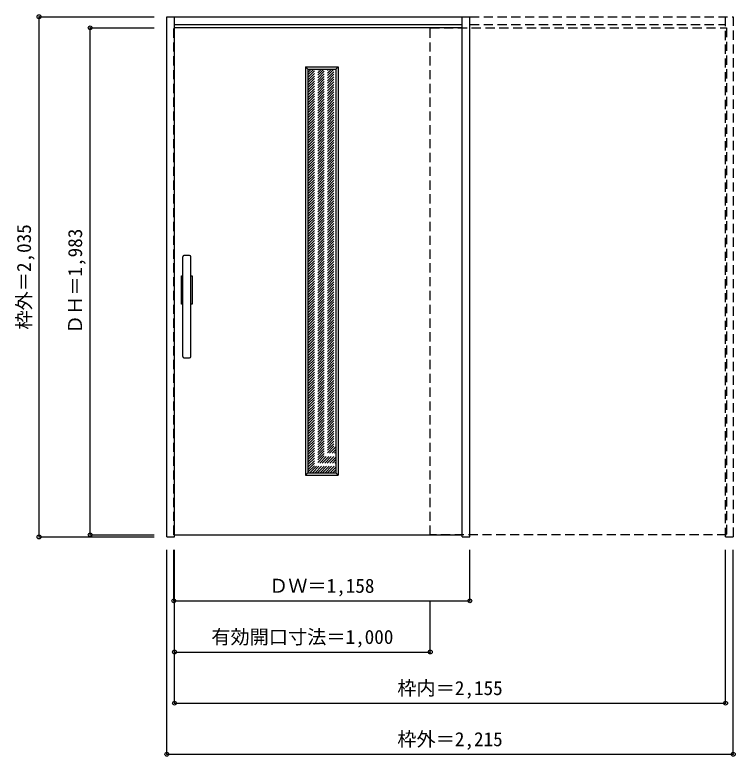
# Model space of a CAD drawing. Units: millimetres, scale not verified. Extents: x -1189 to 1628, y -1757 to 1143.
import ezdxf
from ezdxf.enums import TextEntityAlignment as Align

# ---------------------------------------------------------------- set-up
doc = ezdxf.new("R2010")
doc.units = ezdxf.units.MM
doc.header["$LTSCALE"] = 30
doc.header["$PDMODE"] = 32
doc.header["$PDSIZE"] = 15
doc.linetypes.add('DASHED1', pattern=[1.8, 1.2, -0.6])
doc.layers.add('0-0', color=4, linetype='DASHED1')
doc.layers.add('0-1_寸法', color=7, linetype='Continuous')
doc.styles.add('ＭＳ ゴシック', font='')
doc.styles.get('ＭＳ ゴシック').set_extended_font_data('MS Gothic')

msp = doc.modelspace()

# ---------------------------------------------------------------- linework, layer by layer
at = {"layer": '0-0', "color": 3, "linetype": 'Continuous'}
for p, q in [((-594.27, -899.27), (-594.27, 1135.73)), ((-594.27, 1135.73), (590.73, 1135.73)), ((-564.27, -899.27), (-564.27, 1135.73)), ((560.73, -899.27), (560.73, 1135.73)), ((-564.27, 1105.73), (560.73, 1105.73)), ((560.73, 1092.23), (-564.27, 1092.23)), ((-42.5, 930.73), (66.5, 930.73)), ((-42.5, 930.73), (-42.5, -648.27)), ((66.5, 930.73), (66.5, -648.27)), ((-532.27, -193.27), (-532.27, 196.73)), ((-505.27, 201.73), (-527.27, 201.73)), ((-500.27, -193.27), (-500.27, 196.73)), ((-537.27, 11.73), (-537.27, 121.73)), ((-537.27, 121.73), (-532.27, 121.73)), ((-500.27, 121.73), (-495.27, 121.73)), ((-495.27, 121.73), (-495.27, 11.73)), ((-532.27, 11.73), (-537.27, 11.73)), ((-495.27, 11.73), (-500.27, 11.73)), ((-527.27, -198.27), (-505.27, -198.27)), ((-42.5, -648.27), (66.5, -648.27)), ((-564.27, -890.77), (560.73, -890.77)), ((-594.27, -899.27), (-564.27, -899.27))]:
    msp.add_line(p, q, dxfattribs=at)
at = {"layer": '0-0'}
for p, q in [((590.73, 1135.73), (1620.73, 1135.73)), ((1590.73, -899.27), (1590.73, 1135.73)), ((1620.73, 1135.73), (1620.73, -899.27)), ((590.73, 1105.73), (1590.73, 1105.73)), ((-564.27, 1092.23), (-567.27, 1092.23)), ((435.73, -890.77), (435.73, 1092.23)), ((435.73, 1092.23), (1593.73, 1092.23)), ((590.73, -890.77), (590.73, 1092.23)), ((1593.73, 1092.23), (1593.73, -890.77)), ((-42.5, 927.88), (-39.65, 930.73)), ((-42.5, 917.98), (-29.75, 930.73)), ((-42.5, 908.08), (-19.85, 930.73)), ((-42.5, 898.18), (-9.95, 930.73)), ((-42.5, 888.28), (-0.05, 930.73)), ((-42.5, 878.38), (9.85, 930.73)), ((-42.5, 868.48), (19.75, 930.73)), ((-42.5, 858.59), (29.65, 930.73)), ((-42.5, 848.69), (39.55, 930.73)), ((-42.5, 838.79), (49.45, 930.73)), ((-42.5, 828.89), (59.35, 930.73)), ((-42.5, 818.99), (66.5, 927.99)), ((-42.5, 809.09), (66.5, 918.09)), ((-42.5, 799.19), (66.5, 908.19)), ((-42.5, 789.29), (66.5, 898.29)), ((-42.5, 779.39), (66.5, 888.39)), ((-42.5, 769.49), (66.5, 878.49)), ((-42.5, 759.59), (66.5, 868.59)), ((-42.5, 749.69), (66.5, 858.69)), ((-42.5, 739.79), (66.5, 848.79)), ((-42.5, 729.89), (66.5, 838.89)), ((-42.5, 719.99), (66.5, 828.99)), ((-42.5, 710.09), (66.5, 819.09)), ((-42.5, 700.19), (66.5, 809.19)), ((-42.5, 690.29), (66.5, 799.29)), ((-42.5, 680.39), (66.5, 789.39)), ((-42.5, 670.49), (66.5, 779.49)), ((-42.5, 660.6), (66.5, 769.6)), ((-42.5, 650.7), (66.5, 759.7)), ((-42.5, 640.8), (66.5, 749.8)), ((-42.5, 630.9), (66.5, 739.9)), ((-42.5, 621), (66.5, 730)), ((-42.5, 611.1), (66.5, 720.1)), ((-42.5, 601.2), (66.5, 710.2)), ((-42.5, 591.3), (66.5, 700.3)), ((-42.5, 581.4), (66.5, 690.4)), ((-42.5, 571.5), (66.5, 680.5)), ((-42.5, 561.6), (66.5, 670.6)), ((-42.5, 551.7), (66.5, 660.7)), ((-42.5, 541.8), (66.5, 650.8)), ((-42.5, 531.9), (66.5, 640.9)), ((-42.5, 522), (66.5, 631)), ((-42.5, 512.1), (66.5, 621.1)), ((-42.5, 502.2), (66.5, 611.2)), ((-42.5, 492.3), (66.5, 601.3)), ((-42.5, 482.4), (66.5, 591.4)), ((-42.5, 472.5), (66.5, 581.5)), ((-42.5, 462.61), (66.5, 571.61)), ((-42.5, 452.71), (66.5, 561.71)), ((-42.5, 442.81), (66.5, 551.81)), ((-42.5, 432.91), (66.5, 541.91)), ((-42.5, 423.01), (66.5, 532.01)), ((-42.5, 413.11), (66.5, 522.11)), ((-42.5, 403.21), (66.5, 512.21)), ((-42.5, 393.31), (66.5, 502.31)), ((-42.5, 383.41), (66.5, 492.41)), ((-42.5, 373.51), (66.5, 482.51)), ((-42.5, 363.61), (66.5, 472.61)), ((-42.5, 353.71), (66.5, 462.71)), ((-42.5, 343.81), (66.5, 452.81)), ((-42.5, 333.91), (66.5, 442.91)), ((-42.5, 324.01), (66.5, 433.01)), ((-42.5, 314.11), (66.5, 423.11)), ((-42.5, 304.21), (66.5, 413.21)), ((-42.5, 294.31), (66.5, 403.31)), ((-42.5, 284.41), (66.5, 393.41)), ((-42.5, 274.51), (66.5, 383.51)), ((-42.5, 264.62), (66.5, 373.62)), ((-42.5, 254.72), (66.5, 363.72)), ((-42.5, 244.82), (66.5, 353.82)), ((-42.5, 234.92), (66.5, 343.92)), ((-42.5, 225.02), (66.5, 334.02)), ((-42.5, 215.12), (66.5, 324.12)), ((-42.5, 205.22), (66.5, 314.22)), ((-42.5, 195.32), (66.5, 304.32)), ((-42.5, 185.42), (66.5, 294.42)), ((-42.5, 175.52), (66.5, 284.52)), ((-42.5, 165.62), (66.5, 274.62)), ((-42.5, 155.72), (66.5, 264.72)), ((-42.5, 145.82), (66.5, 254.82)), ((-42.5, 135.92), (66.5, 244.92)), ((-42.5, 126.02), (66.5, 235.02)), ((-42.5, 116.12), (66.5, 225.12)), ((-42.5, 106.22), (66.5, 215.22)), ((-42.5, 96.32), (66.5, 205.32)), ((-42.5, 86.42), (66.5, 195.42)), ((-42.5, 76.53), (66.5, 185.53)), ((-42.5, 66.63), (66.5, 175.63)), ((-42.5, 56.73), (66.5, 165.73)), ((-42.5, 46.83), (66.5, 155.83)), ((-42.5, 36.93), (66.5, 145.93)), ((-42.5, 27.03), (66.5, 136.03)), ((-42.5, 17.13), (66.5, 126.13)), ((-42.5, 7.23), (66.5, 116.23)), ((-42.5, -2.67), (66.5, 106.33)), ((-42.5, -12.57), (66.5, 96.43)), ((-42.5, -22.47), (66.5, 86.53)), ((-42.5, -32.37), (66.5, 76.63)), ((-42.5, -42.27), (66.5, 66.73)), ((-42.5, -52.17), (66.5, 56.83)), ((-42.5, -62.07), (66.5, 46.93)), ((-42.5, -71.97), (66.5, 37.03)), ((-42.5, -81.87), (66.5, 27.13)), ((-42.5, -91.77), (66.5, 17.23)), ((-42.5, -101.67), (66.5, 7.33)), ((-42.5, -111.57), (66.5, -2.57)), ((-42.5, -121.46), (66.5, -12.46)), ((-42.5, -131.36), (66.5, -22.36)), ((-42.5, -141.26), (66.5, -32.26)), ((-42.5, -151.16), (66.5, -42.16)), ((-42.5, -161.06), (66.5, -52.06)), ((-42.5, -170.96), (66.5, -61.96)), ((-42.5, -180.86), (66.5, -71.86)), ((-42.5, -190.76), (66.5, -81.76)), ((-42.5, -200.66), (66.5, -91.66)), ((-42.5, -210.56), (66.5, -101.56)), ((-42.5, -220.46), (66.5, -111.46)), ((-42.5, -230.36), (66.5, -121.36)), ((-42.5, -240.26), (66.5, -131.26)), ((-42.5, -250.16), (66.5, -141.16)), ((-42.5, -260.06), (66.5, -151.06)), ((-42.5, -269.96), (66.5, -160.96)), ((-42.5, -279.86), (66.5, -170.86)), ((-42.5, -289.76), (66.5, -180.76)), ((-42.5, -299.66), (66.5, -190.66)), ((-42.5, -309.56), (66.5, -200.56)), ((-42.5, -319.45), (66.5, -210.45)), ((-42.5, -329.35), (66.5, -220.35)), ((-42.5, -339.25), (66.5, -230.25)), ((-42.5, -349.15), (66.5, -240.15)), ((-42.5, -359.05), (66.5, -250.05)), ((-42.5, -368.95), (66.5, -259.95)), ((-42.5, -378.85), (66.5, -269.85)), ((-42.5, -388.75), (66.5, -279.75)), ((-42.5, -398.65), (66.5, -289.65)), ((-42.5, -408.55), (66.5, -299.55)), ((-42.5, -418.45), (66.5, -309.45)), ((-42.5, -428.35), (66.5, -319.35)), ((-42.5, -438.25), (66.5, -329.25)), ((-42.5, -448.15), (66.5, -339.15)), ((-42.5, -458.05), (66.5, -349.05)), ((-42.5, -467.95), (66.5, -358.95)), ((-42.5, -477.85), (66.5, -368.85)), ((-42.5, -487.75), (66.5, -378.75)), ((-42.5, -497.65), (66.5, -388.65)), ((-42.5, -507.55), (66.5, -398.55)), ((-42.5, -517.44), (66.5, -408.44)), ((-42.5, -527.34), (66.5, -418.34)), ((-42.5, -537.24), (66.5, -428.24)), ((-42.5, -547.14), (66.5, -438.14)), ((-42.5, -557.04), (66.5, -448.04)), ((-42.5, -566.94), (66.5, -457.94)), ((-42.5, -576.84), (66.5, -467.84)), ((-42.5, -586.74), (66.5, -477.74)), ((-42.5, -596.64), (66.5, -487.64)), ((-42.5, -606.54), (66.5, -497.54)), ((-42.5, -616.44), (66.5, -507.44)), ((-42.5, -626.34), (66.5, -517.34)), ((-42.5, -636.24), (66.5, -527.24)), ((-42.5, -646.14), (66.5, -537.14)), ((-34.73, -648.27), (66.5, -547.04)), ((-24.83, -648.27), (66.5, -556.94)), ((-14.93, -648.27), (66.5, -566.84)), ((-5.03, -648.27), (66.5, -576.74)), ((4.87, -648.27), (66.5, -586.64)), ((14.77, -648.27), (66.5, -596.54)), ((24.67, -648.27), (66.5, -606.43)), ((34.57, -648.27), (66.5, -616.33)), ((44.47, -648.27), (66.5, -626.23)), ((54.37, -648.27), (66.5, -636.13)), ((1593.73, -890.77), (435.73, -890.77)), ((1590.73, -899.27), (1620.73, -899.27))]:
    msp.add_line(p, q, dxfattribs=at)
at = {"layer": '0-0', "color": 7, "linetype": 'Continuous'}
for p, q in [((-51.5, 939.73), (-42.5, 930.73)), ((-51.5, 939.73), (-51.5, -657.27)), ((66.5, 930.73), (75.5, 939.73)), ((-51.5, -657.27), (-42.5, -648.27)), ((-51.5, -657.27), (75.5, -657.27)), ((66.5, -648.27), (75.5, -657.27))]:
    msp.add_line(p, q, dxfattribs=at)
at = {"layer": '0-0', "color": 3, "linetype": 'Continuous'}
msp.add_lwpolyline([(560.73, -899.27), (590.73, -899.27), (590.73, 1135.73)], dxfattribs=at)
at = {"layer": '0-0'}
msp.add_lwpolyline([(-564.27, -890.77), (-567.27, -890.77), (-567.27, 1092.23)], dxfattribs=at)
at = {"layer": '0-0', "color": 7, "linetype": 'Continuous'}
msp.add_lwpolyline([(-51.5, 939.73), (75.5, 939.73), (75.5, -657.27)], dxfattribs=at)
at = {"layer": '0-0', "color": 3, "linetype": 'Continuous'}
for centre, start, end in [((-527.27, 196.73), 90, 180), ((-505.27, 196.73), 0, 90), ((-527.27, -193.27), 180, 270), ((-505.27, -193.27), 270, 0)]:
    msp.add_arc(centre, 5, start, end, dxfattribs=at)
at = {"layer": '0-1_寸法', "color": 4}
for p, q in [((-1094.27, 1135.73), (-644.27, 1135.73)), ((-1094.27, -899.27), (-1094.27, 1135.73)), ((-894.27, 1092.23), (-644.27, 1092.23)), ((-894.27, -890.77), (-894.27, 1092.23)), ((-894.27, -890.77), (-644.27, -890.77)), ((-1094.27, -899.27), (-644.27, -899.27)), ((-594.27, -1749.27), (-594.27, -949.27)), ((-567.27, -1149.27), (-567.27, -949.27)), ((-564.27, -1549.27), (-564.27, -949.27)), ((590.73, -1149.27), (590.73, -949.27)), ((1590.73, -1549.27), (1590.73, -949.27)), ((-567.27, -1149.27), (590.73, -1149.27)), ((435.73, -1349.27), (435.73, -1149.27)), ((-564.27, -1349.27), (435.73, -1349.27)), ((-564.27, -1549.27), (1590.73, -1549.27))]:
    msp.add_line(p, q, dxfattribs=at)
msp.add_lwpolyline([(-594.27, -1749.27), (1620.73, -1749.27), (1620.73, -949.27)], dxfattribs=at)
at = {"layer": '0-1_寸法'}
for p in [(-1094.27, 1135.73), (-894.27, 1092.23), (-1094.27, -899.27), (-894.27, -890.77), (-567.27, -1149.27), (590.73, -1149.27), (-564.27, -1349.27), (435.73, -1349.27), (-564.27, -1549.27), (1590.73, -1549.27), (-594.27, -1749.27), (1620.73, -1749.27)]:
    msp.add_point(p, dxfattribs=at)

# ---------------------------------------------------------------- texts
at = {"layer": '0-1_寸法', "style": 'ＭＳ ゴシック'}
for s, p in [('枠外＝2,035', (-1109.27, -88.02)), ('ＤＨ＝1,983', (-909.27, -105.52))]:
    msp.add_text(s, height=54.99, rotation=90, dxfattribs=at).set_placement(p, align=Align.BOTTOM_LEFT)
for s, p in [('ＤＷ＝1,158', (-194.52, -1134.27)), ('有効開口寸法＝1,000', (-420.52, -1334.27)), ('枠内＝2,155', (306.98, -1534.27)), ('枠外＝2,215', (306.98, -1734.27))]:
    msp.add_text(s, height=54.99, dxfattribs=at).set_placement(p, align=Align.BOTTOM_LEFT)

doc.saveas('drawing.dxf')
